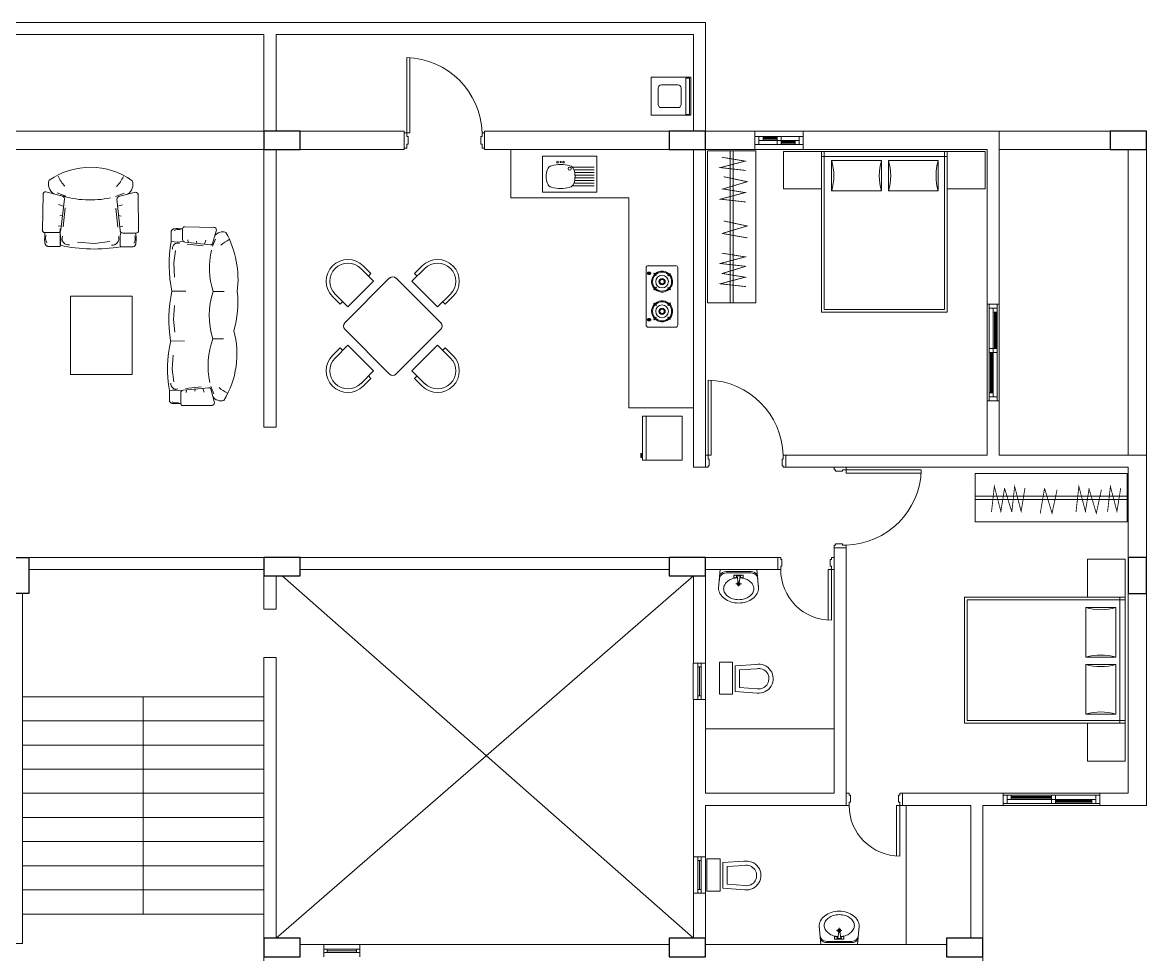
# Model space of a CAD drawing. Header units: inches. Extents: x 1 to 89, y 1 to 111.
# Drawn here: x 65.14 to 79.1, y 32.95 to 44.53 of the extents above; entities that cross this region are included whole.
import ezdxf

# ---------------------------------------------------------------- set-up
doc = ezdxf.new("R2010")
doc.units = ezdxf.units.IN
doc.header["$MEASUREMENT"] = 0
for name, color, linetype, lineweight in [('col', 250, 'Continuous', 25), ('elev 1', 252, 'Continuous', 9), ('forms', 251, 'Continuous', 20), ('FUR', 250, 'Continuous', 9), ('walls', 250, 'Continuous', 18)]:
    doc.layers.add(name, color=color, linetype=linetype, lineweight=lineweight)

msp = doc.modelspace()

# ---------------------------------------------------------------- linework, layer by layer
at = {"layer": 'col'}
for points in [[(68.59, 43.178), (68.14, 43.178), (68.14, 42.948), (68.59, 42.948)], [(73.625, 43.178), (73.175, 43.178), (73.175, 42.948), (73.625, 42.948)], [(79.105, 43.178), (78.655, 43.178), (78.655, 42.948), (79.105, 42.948)], [(64.99, 37.433), (64.99, 37.883), (65.22, 37.883), (65.22, 37.433)], [(68.59, 37.883), (68.14, 37.883), (68.14, 37.653), (68.59, 37.653)], [(73.625, 37.883), (73.175, 37.883), (73.175, 37.653), (73.625, 37.653)], [(78.875, 37.883), (78.875, 37.433), (79.105, 37.433), (79.105, 37.883)], [(68.59, 33.153), (68.14, 33.153), (68.14, 32.923), (68.59, 32.923)], [(73.625, 33.153), (73.175, 33.153), (73.175, 32.923), (73.625, 32.923)], [(77.07, 33.153), (76.62, 33.153), (76.62, 32.923), (77.07, 32.923)]]:
    msp.add_lwpolyline(points, close=True, dxfattribs=at)
at = {"layer": 'elev 1'}
for p, q in [((74.24, 43.178), (74.84, 43.178)), ((74.84, 42.948), (74.24, 42.948)), ((77.125, 41.028), (77.125, 39.828)), ((77.275, 41.028), (77.275, 39.828)), ((73.474, 36.568), (73.474, 36.118)), ((73.625, 36.568), (73.625, 36.118)), ((68.14, 36.153), (65.14, 36.153)), ((66.64, 36.153), (66.64, 33.453)), ((68.14, 35.853), (65.14, 35.853)), ((68.14, 35.553), (65.14, 35.553)), ((68.14, 35.253), (65.14, 35.253)), ((68.14, 34.953), (65.14, 34.953)), ((77.324, 34.953), (78.524, 34.953)), ((78.524, 34.803), (77.324, 34.803)), ((68.14, 34.653), (65.14, 34.653)), ((68.14, 34.353), (65.14, 34.353)), ((73.475, 34.163), (73.475, 33.713)), ((73.626, 34.163), (73.626, 33.713)), ((68.14, 34.053), (65.14, 34.053)), ((68.14, 33.753), (65.14, 33.753)), ((68.14, 33.453), (65.14, 33.453)), ((69.333, 33.074), (68.883, 33.074))]:
    msp.add_line(p, q, dxfattribs=at)
at = {"layer": 'forms'}
for p, q in [((68.29, 33.153), (73.475, 37.653)), ((68.365, 37.653), (73.475, 33.153))]:
    msp.add_line(p, q, dxfattribs=at)
at = {"layer": 'FUR'}
for p, q in [((69.954, 43.159), (69.954, 44.091)), ((72.95, 43.375), (72.95, 43.848)), ((72.95, 43.848), (73.442, 43.848)), ((73.039, 43.511), (73.039, 43.712)), ((73.08, 43.753), (73.281, 43.753)), ((73.322, 43.712), (73.322, 43.511)), ((73.38, 43.386), (73.38, 43.837)), ((73.38, 43.837), (73.428, 43.837)), ((73.428, 43.837), (73.428, 43.386)), ((73.442, 43.848), (73.442, 43.375)), ((73.281, 43.47), (73.08, 43.47)), ((73.442, 43.375), (72.95, 43.375)), ((73.428, 43.386), (73.38, 43.386)), ((69.882, 43.159), (69.882, 42.967)), ((69.916, 43.159), (69.882, 43.159)), ((69.916, 43.111), (69.916, 43.159)), ((69.93, 43.111), (69.916, 43.111)), ((69.916, 42.967), (69.916, 43.015)), ((69.916, 43.015), (69.93, 43.015)), ((69.93, 43.015), (69.93, 43.111)), ((74.24, 43.113), (74.84, 43.113)), ((74.24, 43.113), (74.24, 43.063)), ((74.24, 43.063), (74.24, 43.013)), ((74.24, 43.013), (74.29, 43.013)), ((74.29, 43.063), (74.29, 43.113)), ((74.79, 43.063), (74.29, 43.063)), ((74.29, 43.063), (74.29, 43.013)), ((74.84, 43.013), (74.29, 43.013)), ((74.34, 43.113), (74.34, 43.063)), ((74.515, 43.098), (74.34, 43.098)), ((74.515, 43.088), (74.34, 43.088)), ((74.515, 43.078), (74.34, 43.078)), ((74.515, 43.113), (74.515, 43.013)), ((74.565, 43.113), (74.565, 43.013)), ((74.74, 43.048), (74.565, 43.048)), ((74.74, 43.038), (74.565, 43.038)), ((74.74, 43.028), (74.565, 43.028)), ((74.74, 43.013), (74.74, 43.063)), ((74.79, 43.113), (74.84, 43.113)), ((74.79, 43.013), (74.79, 43.113)), ((74.79, 43.013), (74.79, 43.113)), ((74.84, 43.113), (74.84, 43.013)), ((74.84, 43.113), (74.84, 43.013)), ((69.882, 42.967), (69.916, 42.967)), ((71.209, 42.948), (71.209, 42.348)), ((73.931, 42.932), (73.931, 41.045)), ((73.971, 42.932), (73.971, 41.045)), ((74.593, 42.927), (75.065, 42.927)), ((74.593, 42.461), (74.593, 42.927)), ((75.065, 42.927), (75.065, 40.929)), ((76.628, 42.927), (75.065, 42.927)), ((75.065, 42.927), (75.065, 42.461)), ((75.098, 42.927), (75.098, 40.963)), ((76.595, 40.963), (76.595, 42.927)), ((76.628, 40.929), (76.628, 42.927)), ((76.628, 42.927), (76.628, 42.461)), ((76.628, 42.927), (77.099, 42.927)), ((76.628, 42.461), (76.628, 42.927)), ((77.099, 42.927), (77.099, 42.461)), ((71.602, 42.869), (71.602, 42.42)), ((72.274, 42.869), (71.602, 42.869)), ((72.274, 42.869), (72.274, 42.42)), ((76.628, 42.863), (75.065, 42.863)), ((75.193, 42.436), (75.193, 42.812)), ((75.193, 42.812), (75.811, 42.812)), ((75.811, 42.812), (75.811, 42.436)), ((75.899, 42.436), (75.899, 42.812)), ((75.899, 42.812), (76.517, 42.812)), ((76.517, 42.812), (76.517, 42.436)), ((71.97, 42.731), (72.244, 42.731)), ((71.991, 42.698), (72.244, 42.698)), ((72, 42.664), (72.244, 42.664)), ((72.005, 42.631), (72.244, 42.631)), ((72.005, 42.598), (72.244, 42.598)), ((71.97, 42.498), (72.244, 42.498)), ((71.991, 42.532), (72.244, 42.532)), ((72, 42.565), (72.244, 42.565)), ((75.065, 42.461), (74.593, 42.461)), ((77.099, 42.461), (76.628, 42.461)), ((65.395, 42.39), (65.387, 41.949)), ((65.624, 42.374), (65.431, 42.426)), ((65.571, 42.413), (65.677, 42.369)), ((65.616, 41.952), (65.66, 42.337)), ((66.403, 42.408), (66.296, 42.365)), ((66.352, 41.948), (66.313, 42.334)), ((66.349, 42.369), (66.543, 42.419)), ((66.578, 42.383), (66.582, 41.943)), ((72.675, 42.348), (71.209, 42.348)), ((71.602, 42.42), (72.274, 42.42)), ((72.675, 42.348), (72.675, 39.741)), ((75.811, 42.436), (75.193, 42.436)), ((76.517, 42.436), (75.899, 42.436)), ((65.647, 42.248), (65.589, 42.268)), ((65.671, 42.224), (65.646, 41.988)), ((66.3, 42.221), (66.323, 41.984)), ((66.324, 42.245), (66.383, 42.263)), ((65.632, 42.133), (65.603, 42.128)), ((66.338, 42.129), (66.367, 42.124)), ((65.419, 41.918), (65.417, 41.894)), ((65.419, 41.918), (65.58, 41.917)), ((65.617, 42.002), (65.583, 41.998)), ((65.609, 41.76), (65.61, 41.969)), ((66.352, 41.998), (66.386, 41.993)), ((66.549, 41.911), (66.388, 41.912)), ((66.549, 41.911), (66.55, 41.887)), ((66.989, 41.93), (66.988, 41.808)), ((66.99, 41.939), (66.989, 41.934)), ((66.989, 41.934), (66.989, 41.93)), ((66.992, 41.943), (66.99, 41.939)), ((66.993, 41.946), (66.992, 41.943)), ((66.996, 41.949), (66.993, 41.946)), ((66.998, 41.952), (66.996, 41.949)), ((67.001, 41.955), (66.998, 41.952)), ((67.004, 41.957), (67.001, 41.955)), ((67.007, 41.959), (67.004, 41.957)), ((67.01, 41.96), (67.007, 41.959)), ((67.014, 41.962), (67.01, 41.96)), ((67.018, 41.963), (67.014, 41.962)), ((67.022, 41.964), (67.018, 41.963)), ((67.027, 41.965), (67.022, 41.964)), ((67.032, 41.965), (67.027, 41.965)), ((67.037, 41.966), (67.032, 41.965)), ((67.043, 41.966), (67.037, 41.966)), ((67.05, 41.967), (67.043, 41.966)), ((67.058, 41.967), (67.05, 41.967)), ((67.068, 41.967), (67.058, 41.967)), ((67.08, 41.966), (67.068, 41.967)), ((67.094, 41.966), (67.08, 41.966)), ((67.11, 41.965), (67.094, 41.966)), ((67.13, 41.964), (67.11, 41.965)), ((67.13, 41.964), (67.129, 41.831)), ((67.52, 41.983), (67.156, 41.99)), ((67.506, 41.795), (67.549, 41.953)), ((65.416, 41.857), (65.415, 41.842)), ((65.415, 41.842), (65.415, 41.831)), ((65.415, 41.831), (65.415, 41.821)), ((65.415, 41.821), (65.416, 41.812)), ((65.417, 41.894), (65.416, 41.873)), ((65.416, 41.873), (65.416, 41.857)), ((65.416, 41.812), (65.416, 41.805)), ((65.416, 41.805), (65.417, 41.799)), ((65.417, 41.799), (65.418, 41.792)), ((65.418, 41.792), (65.419, 41.787)), ((65.419, 41.787), (65.42, 41.782)), ((65.42, 41.782), (65.421, 41.777)), ((65.421, 41.777), (65.423, 41.773)), ((65.423, 41.773), (65.425, 41.769)), ((65.425, 41.769), (65.427, 41.765)), ((65.427, 41.765), (65.43, 41.761)), ((65.43, 41.761), (65.433, 41.758)), ((65.433, 41.758), (65.436, 41.755)), ((65.436, 41.755), (65.44, 41.752)), ((66.036, 41.783), (65.824, 41.798)), ((66.225, 41.806), (66.036, 41.783)), ((66.536, 41.755), (66.533, 41.752)), ((66.539, 41.759), (66.536, 41.755)), ((66.541, 41.762), (66.539, 41.759)), ((66.543, 41.766), (66.541, 41.762)), ((66.545, 41.771), (66.543, 41.766)), ((66.547, 41.775), (66.545, 41.771)), ((66.548, 41.78), (66.547, 41.775)), ((66.549, 41.786), (66.548, 41.78)), ((66.55, 41.792), (66.549, 41.786)), ((66.55, 41.887), (66.551, 41.867)), ((66.551, 41.806), (66.55, 41.799)), ((66.55, 41.799), (66.55, 41.792)), ((66.551, 41.867), (66.552, 41.85)), ((66.552, 41.814), (66.551, 41.806)), ((66.552, 41.85), (66.552, 41.836)), ((66.552, 41.836), (66.552, 41.824)), ((66.552, 41.824), (66.552, 41.814)), ((67.159, 41.801), (67.476, 41.765)), ((67.383, 41.755), (67.188, 41.776)), ((67.2, 41.8), (67.196, 41.828)), ((67.307, 41.788), (67.303, 41.812)), ((67.403, 41.775), (67.419, 41.823)), ((67.539, 41.838), (67.502, 41.751)), ((65.44, 41.752), (65.444, 41.75)), ((65.444, 41.75), (65.449, 41.748)), ((65.449, 41.748), (65.454, 41.747)), ((65.454, 41.747), (65.46, 41.747)), ((65.46, 41.747), (65.608, 41.746)), ((66.506, 41.741), (66.358, 41.741)), ((66.512, 41.741), (66.506, 41.741)), ((66.517, 41.742), (66.512, 41.741)), ((66.522, 41.744), (66.517, 41.742)), ((66.526, 41.746), (66.522, 41.744)), ((66.53, 41.748), (66.526, 41.746)), ((66.533, 41.752), (66.53, 41.748)), ((67.04, 41.697), (67.019, 41.542)), ((67.019, 41.542), (67.03, 41.366)), ((69.374, 41.505), (69.469, 41.41)), ((70.106, 41.505), (70.01, 41.41)), ((72.888, 41.48), (72.888, 40.769)), ((73.254, 41.507), (72.915, 41.507)), ((73.281, 41.48), (73.281, 40.769)), ((69.143, 40.797), (69.7, 41.354)), ((69.342, 41.473), (69.501, 41.314)), ((69.469, 41.41), (69.438, 41.378)), ((69.78, 41.354), (70.336, 40.797)), ((70.138, 41.473), (69.978, 41.314)), ((70.01, 41.41), (70.042, 41.378)), ((72.926, 41.427), (72.922, 41.427)), ((72.922, 41.427), (72.922, 41.398)), ((72.922, 41.398), (72.926, 41.398)), ((72.926, 41.398), (72.926, 41.427)), ((72.982, 41.409), (72.986, 41.413)), ((73.008, 41.383), (72.982, 41.409)), ((72.986, 41.413), (73.012, 41.387)), ((73.012, 41.387), (73.008, 41.383)), ((73.183, 41.411), (73.157, 41.384)), ((73.157, 41.384), (73.161, 41.38)), ((73.161, 41.38), (73.187, 41.407)), ((73.187, 41.407), (73.183, 41.411)), ((69.501, 41.314), (69.183, 40.996)), ((69.978, 41.314), (70.297, 40.996)), ((72.984, 41.211), (73.011, 41.238)), ((72.988, 41.207), (72.984, 41.211)), ((73.015, 41.234), (72.988, 41.207)), ((73.011, 41.238), (73.015, 41.234)), ((73.163, 41.235), (73.159, 41.231)), ((73.159, 41.231), (73.186, 41.205)), ((73.19, 41.209), (73.163, 41.235)), ((73.186, 41.205), (73.19, 41.209)), ((65.736, 40.155), (65.736, 41.129)), ((65.736, 41.129), (66.503, 41.129)), ((66.503, 41.129), (66.503, 40.155)), ((66.997, 41.19), (67.169, 41.189)), ((67.508, 41.187), (67.644, 41.186)), ((69.088, 41.028), (68.992, 41.123)), ((69.183, 40.996), (69.024, 41.155)), ((69.119, 41.06), (69.088, 41.028)), ((70.297, 40.996), (70.456, 41.155)), ((70.36, 41.06), (70.392, 41.028)), ((70.392, 41.028), (70.488, 41.123)), ((67.015, 40.837), (67.028, 41.013)), ((72.988, 41.042), (72.984, 41.038)), ((72.984, 41.038), (73.011, 41.011)), ((73.015, 41.015), (72.988, 41.042)), ((73.011, 41.011), (73.015, 41.015)), ((73.159, 41.018), (73.186, 41.044)), ((73.163, 41.014), (73.159, 41.018)), ((73.19, 41.04), (73.163, 41.014)), ((73.186, 41.044), (73.19, 41.04)), ((75.065, 40.929), (76.628, 40.929)), ((75.098, 40.963), (76.595, 40.963)), ((77.15, 40.428), (77.15, 41.028)), ((77.25, 41.028), (77.15, 41.028)), ((77.15, 41.028), (77.15, 40.978)), ((77.15, 41.028), (77.25, 41.028)), ((77.15, 40.978), (77.25, 40.978)), ((77.15, 40.978), (77.25, 40.978)), ((77.15, 40.978), (77.25, 40.978)), ((77.2, 40.928), (77.2, 40.978)), ((77.2, 40.928), (77.25, 40.928)), ((77.2, 40.478), (77.2, 40.928)), ((77.215, 40.928), (77.215, 40.478)), ((77.225, 40.928), (77.225, 40.478)), ((77.235, 40.928), (77.235, 40.478)), ((77.25, 41.028), (77.25, 40.928)), ((77.25, 40.978), (77.25, 41.028)), ((77.25, 40.428), (77.25, 40.978)), ((67.034, 40.682), (67.015, 40.837)), ((72.922, 40.822), (72.922, 40.851)), ((72.922, 40.851), (72.926, 40.851)), ((72.926, 40.822), (72.922, 40.822)), ((72.926, 40.851), (72.926, 40.822)), ((73.008, 40.866), (72.982, 40.84)), ((72.982, 40.84), (72.986, 40.836)), ((72.986, 40.836), (73.012, 40.862)), ((73.012, 40.862), (73.008, 40.866)), ((73.157, 40.865), (73.161, 40.869)), ((73.183, 40.838), (73.157, 40.865)), ((73.161, 40.869), (73.187, 40.842)), ((73.187, 40.842), (73.183, 40.838)), ((69.7, 40.161), (69.143, 40.718)), ((70.336, 40.718), (69.78, 40.161)), ((73.254, 40.742), (72.915, 40.742)), ((66.981, 40.572), (67.154, 40.571)), ((67.503, 40.599), (67.639, 40.598)), ((69.024, 40.36), (69.183, 40.519)), ((69.183, 40.519), (69.501, 40.201)), ((70.297, 40.519), (69.978, 40.201)), ((70.456, 40.36), (70.297, 40.519)), ((67, 40.22), (67.013, 40.395)), ((68.992, 40.391), (69.088, 40.487)), ((69.088, 40.487), (69.119, 40.455)), ((70.392, 40.487), (70.36, 40.455)), ((70.488, 40.391), (70.392, 40.487)), ((77.15, 39.828), (77.15, 40.478)), ((77.25, 40.478), (77.15, 40.478)), ((77.2, 40.428), (77.15, 40.428)), ((77.165, 39.928), (77.165, 40.428)), ((77.175, 39.928), (77.175, 40.428)), ((77.185, 39.928), (77.185, 40.428)), ((77.2, 39.878), (77.2, 40.478)), ((77.25, 40.428), (77.2, 40.428)), ((77.25, 40.428), (77.25, 39.828)), ((67.019, 40.064), (67, 40.22)), ((66.503, 40.155), (65.736, 40.155)), ((69.501, 40.201), (69.342, 40.041)), ((69.469, 40.105), (69.374, 40.01)), ((69.438, 40.137), (69.469, 40.105)), ((69.978, 40.201), (70.138, 40.041)), ((70.042, 40.137), (70.01, 40.105)), ((70.01, 40.105), (70.106, 40.01)), ((73.697, 39.153), (73.697, 40.085)), ((66.965, 39.832), (66.966, 39.954)), ((67.136, 39.959), (67.454, 39.991)), ((67.361, 40.002), (67.166, 39.983)), ((67.177, 39.959), (67.173, 39.931)), ((67.285, 39.97), (67.281, 39.947)), ((67.381, 39.982), (67.396, 39.934)), ((67.516, 39.917), (67.48, 40.005)), ((67.484, 39.961), (67.525, 39.802)), ((66.965, 39.827), (66.965, 39.832)), ((66.966, 39.823), (66.965, 39.827)), ((66.967, 39.819), (66.966, 39.823)), ((66.969, 39.816), (66.967, 39.819)), ((66.971, 39.812), (66.969, 39.816)), ((66.974, 39.81), (66.971, 39.812)), ((66.977, 39.807), (66.974, 39.81)), ((66.98, 39.805), (66.977, 39.807)), ((66.983, 39.803), (66.98, 39.805)), ((66.986, 39.801), (66.983, 39.803)), ((66.99, 39.8), (66.986, 39.801)), ((66.994, 39.799), (66.99, 39.8)), ((67.106, 39.797), (67.106, 39.929)), ((77.15, 39.928), (77.2, 39.928)), ((77.15, 39.878), (77.25, 39.878)), ((77.15, 39.878), (77.25, 39.878)), ((77.25, 39.828), (77.15, 39.828)), ((77.25, 39.828), (77.15, 39.828)), ((77.25, 39.878), (77.25, 39.828)), ((66.998, 39.798), (66.994, 39.799)), ((67.002, 39.797), (66.998, 39.798)), ((67.007, 39.796), (67.002, 39.797)), ((67.013, 39.796), (67.007, 39.796)), ((67.019, 39.795), (67.013, 39.796)), ((67.026, 39.795), (67.019, 39.795)), ((67.034, 39.794), (67.026, 39.795)), ((67.044, 39.794), (67.034, 39.794)), ((67.055, 39.794), (67.044, 39.794)), ((67.069, 39.795), (67.055, 39.794)), ((67.086, 39.795), (67.069, 39.795)), ((67.106, 39.797), (67.086, 39.795)), ((67.495, 39.772), (67.132, 39.77)), ((73.475, 39.741), (72.675, 39.741)), ((72.844, 39.636), (73.335, 39.636)), ((72.844, 39.092), (72.844, 39.636)), ((72.889, 39.092), (72.889, 39.636)), ((73.335, 39.636), (73.335, 39.092)), ((72.824, 39.173), (72.834, 39.173)), ((72.824, 39.126), (72.824, 39.173)), ((72.834, 39.126), (72.824, 39.126)), ((72.834, 39.173), (72.834, 39.126)), ((73.625, 39.153), (73.625, 39.003)), ((73.658, 39.153), (73.625, 39.153)), ((73.658, 39.105), (73.658, 39.153)), ((73.673, 39.105), (73.658, 39.105)), ((73.673, 39.019), (73.673, 39.105)), ((73.335, 39.092), (72.844, 39.092)), ((73.625, 39.003), (73.658, 39.003)), ((73.658, 39.003), (73.658, 39.019)), ((73.658, 39.019), (73.673, 39.019)), ((74.591, 39.003), (74.625, 39.003)), ((75.375, 39.003), (75.225, 39.003)), ((75.225, 39.003), (75.225, 38.969)), ((75.225, 38.969), (75.241, 38.969)), ((75.241, 38.969), (75.241, 38.955)), ((75.327, 38.955), (75.327, 38.969)), ((75.327, 38.969), (75.375, 38.969)), ((75.375, 38.969), (75.375, 39.003)), ((75.241, 38.955), (75.327, 38.955)), ((75.375, 38.931), (76.307, 38.931)), ((78.863, 38.644), (76.976, 38.644)), ((78.863, 38.604), (76.976, 38.604)), ((75.225, 38.036), (75.225, 38.003)), ((74.525, 37.883), (74.56, 37.883)), ((74.56, 37.883), (74.56, 37.858)), ((74.56, 37.858), (74.575, 37.858)), ((74.575, 37.858), (74.575, 37.773)), ((75.19, 37.883), (75.225, 37.883)), ((78.373, 37.389), (78.373, 37.861)), ((78.373, 37.861), (78.84, 37.861)), ((78.84, 37.861), (78.84, 37.389)), ((74.525, 37.733), (74.56, 37.733)), ((74.56, 37.773), (74.56, 37.733)), ((74.575, 37.773), (74.56, 37.773)), ((75.15, 37.733), (75.15, 37.104)), ((75.19, 37.773), (75.175, 37.773)), ((75.19, 37.733), (75.225, 37.733)), ((78.84, 37.389), (76.842, 37.389)), ((76.842, 37.389), (76.842, 35.826)), ((78.84, 37.356), (76.875, 37.356)), ((76.875, 37.356), (76.875, 35.859)), ((78.84, 37.389), (78.373, 37.389)), ((78.775, 35.826), (78.775, 37.389)), ((78.84, 35.826), (78.84, 37.389)), ((78.349, 36.643), (78.349, 37.261)), ((78.349, 37.261), (78.725, 37.261)), ((78.725, 37.261), (78.725, 36.643)), ((78.725, 36.643), (78.349, 36.643)), ((73.571, 36.568), (73.529, 36.568)), ((73.529, 36.118), (73.529, 36.568)), ((73.55, 36.162), (73.55, 36.524)), ((73.571, 36.118), (73.571, 36.568)), ((73.798, 36.583), (73.962, 36.583)), ((73.798, 36.183), (73.798, 36.583)), ((73.962, 36.583), (73.962, 36.183)), ((74.253, 36.554), (73.995, 36.538)), ((73.995, 36.538), (73.995, 36.218)), ((74.26, 36.501), (74.049, 36.488)), ((74.049, 36.488), (74.049, 36.268)), ((78.349, 35.936), (78.349, 36.554)), ((78.349, 36.554), (78.725, 36.554)), ((78.725, 36.554), (78.725, 35.936)), ((73.962, 36.183), (73.798, 36.183)), ((73.995, 36.218), (74.266, 36.198)), ((74.049, 36.268), (74.272, 36.252)), ((73.529, 36.118), (73.571, 36.118)), ((78.725, 35.936), (78.349, 35.936)), ((73.625, 35.753), (75.225, 35.753)), ((76.842, 35.826), (78.84, 35.826)), ((76.875, 35.859), (78.84, 35.859)), ((78.84, 35.826), (78.373, 35.826)), ((78.373, 35.354), (78.373, 35.826)), ((78.373, 35.826), (78.84, 35.826)), ((78.84, 35.826), (78.84, 35.354)), ((78.84, 35.354), (78.373, 35.354)), ((75.375, 34.953), (75.41, 34.953)), ((75.41, 34.953), (75.41, 34.928)), ((75.41, 34.928), (75.425, 34.928)), ((75.425, 34.928), (75.425, 34.843)), ((76.04, 34.953), (76.075, 34.953)), ((77.324, 34.928), (77.974, 34.928)), ((77.324, 34.828), (77.324, 34.928)), ((77.324, 34.828), (77.324, 34.928)), ((77.374, 34.928), (77.374, 34.828)), ((77.374, 34.928), (77.374, 34.828)), ((77.424, 34.928), (77.424, 34.878)), ((77.424, 34.913), (77.924, 34.913)), ((77.924, 34.928), (78.524, 34.928)), ((77.924, 34.878), (77.924, 34.928)), ((77.974, 34.828), (77.974, 34.928)), ((78.474, 34.928), (78.474, 34.828)), ((78.524, 34.928), (78.474, 34.928)), ((78.474, 34.928), (78.474, 34.828)), ((78.474, 34.928), (78.474, 34.828)), ((78.524, 34.828), (78.524, 34.928)), ((78.524, 34.928), (78.524, 34.828)), ((75.375, 34.803), (75.41, 34.803)), ((75.41, 34.843), (75.41, 34.803)), ((75.425, 34.843), (75.41, 34.843)), ((76, 34.803), (76, 34.174)), ((76.04, 34.843), (76.025, 34.843)), ((76.04, 34.803), (76.075, 34.803)), ((76.12, 34.803), (76.12, 33.073)), ((77.924, 34.828), (77.324, 34.828)), ((77.374, 34.828), (77.324, 34.828)), ((77.374, 34.878), (77.974, 34.878)), ((77.424, 34.903), (77.924, 34.903)), ((77.424, 34.893), (77.924, 34.893)), ((77.924, 34.828), (77.924, 34.878)), ((77.924, 34.828), (78.474, 34.828)), ((77.974, 34.878), (78.424, 34.878)), ((78.424, 34.863), (77.974, 34.863)), ((78.424, 34.853), (77.974, 34.853)), ((78.424, 34.843), (77.974, 34.843)), ((78.424, 34.878), (78.424, 34.828)), ((78.424, 34.878), (78.474, 34.878)), ((78.524, 34.828), (78.424, 34.828)), ((78.474, 34.828), (78.524, 34.828)), ((73.571, 34.163), (73.529, 34.163)), ((73.529, 33.713), (73.529, 34.163)), ((73.551, 33.757), (73.551, 34.119)), ((73.571, 33.713), (73.571, 34.163)), ((73.644, 34.138), (73.809, 34.138)), ((73.644, 33.738), (73.644, 34.138)), ((73.809, 34.138), (73.809, 33.738)), ((74.1, 34.109), (73.842, 34.093)), ((73.842, 34.093), (73.842, 33.773)), ((74.107, 34.056), (73.895, 34.043)), ((73.895, 34.043), (73.895, 33.823)), ((73.895, 33.823), (74.118, 33.806)), ((73.529, 33.713), (73.571, 33.713)), ((73.809, 33.738), (73.644, 33.738)), ((73.842, 33.773), (74.113, 33.753)), ((68.883, 33.019), (68.883, 32.977)), ((68.883, 33.019), (69.333, 33.019)), ((68.883, 32.977), (69.333, 32.977)), ((68.927, 32.998), (69.289, 32.998)), ((69.333, 32.977), (69.333, 33.019))]:
    msp.add_line(p, q, dxfattribs=at)
for points in [[(69.916, 43.159), (69.916, 44.092, -0.396451), (70.849, 43.159, -0.396451)], [(73.658, 39.153), (73.658, 40.086, -0.396451), (74.591, 39.153, -0.396451)], [(75.375, 38.969), (76.307, 38.969, -0.396451), (75.375, 38.036, -0.396451)], [(74.271, 37.669, 0.229741), (74.193, 37.707), (73.881, 37.707, 0.229741), (73.803, 37.669)], [(75.19, 37.733), (75.19, 37.103, -0.414214), (74.56, 37.733, 351089175974993.375)], [(74.276, 37.602), (74.276, 37.607, 0.414214), (74.193, 37.69), (74.037, 37.69), (73.881, 37.69, 0.414214), (73.798, 37.607), (73.798, 37.602)], [(74.225, 37.494, -0.12971), (74.212, 37.444, -0.10642), (74.17, 37.398, -0.084454), (74.112, 37.369, -0.073566), (74.038, 37.358, -0.073566), (73.964, 37.369, -0.084454), (73.906, 37.398, -0.10642), (73.864, 37.444, -0.12971), (73.851, 37.494, -0.12971), (73.864, 37.544, -0.10642), (73.906, 37.591, -0.084454), (73.964, 37.62, -0.058047), (74.022, 37.63, -0.073566)], [(74.064, 37.638), (74.056, 37.638, 0.385832), (74.052, 37.635), (74.047, 37.582, -0.270314), (74.027, 37.582), (74.022, 37.635, 0.385832), (74.018, 37.638), (74.01, 37.638)], [(74.051, 37.63, -0.060302), (74.112, 37.62, -0.084454), (74.17, 37.591, -0.10642), (74.212, 37.544, -0.12971), (74.225, 37.494, -0.12971)], [(74.286, 37.503, -0.126822), (74.268, 37.435, -0.10607), (74.213, 37.371, -0.085783), (74.135, 37.331, -0.075445), (74.037, 37.316, -0.075445), (73.939, 37.331, -0.085783), (73.861, 37.371, -0.10607), (73.805, 37.435, -0.126822), (73.788, 37.503, -0.045361), (73.79, 37.529, -0.10607)], [(74.284, 37.529, -0.045361), (74.286, 37.503, -0.126822)], [(76.04, 34.803), (76.04, 34.173, -0.414214), (75.41, 34.803, 351089175974993.375)], [(75.536, 33.301, 0.126822), (75.518, 33.37, 0.10607), (75.463, 33.433, 0.085783), (75.385, 33.473, 0.075445), (75.287, 33.488, 0.075445), (75.188, 33.473, 0.085783), (75.11, 33.433, 0.10607), (75.055, 33.37, 0.126822), (75.038, 33.301, 0.045361), (75.04, 33.276, 0.10607)], [(75.475, 33.31, 0.12971), (75.461, 33.36, 0.10642), (75.42, 33.406, 0.084454), (75.362, 33.436, 0.073566), (75.288, 33.446, 0.073566), (75.214, 33.436, 0.084454), (75.156, 33.406, 0.10642), (75.114, 33.36, 0.12971), (75.101, 33.31, 0.12971), (75.114, 33.26, 0.10642), (75.156, 33.214, 0.084454), (75.214, 33.184, 0.058047), (75.272, 33.174, 0.073566)], [(75.301, 33.174, 0.060302), (75.362, 33.184, 0.084454), (75.42, 33.214, 0.10642), (75.461, 33.26, 0.12971), (75.475, 33.31, 0.12971)], [(75.533, 33.276, 0.045361), (75.536, 33.301, 0.126822)], [(75.525, 33.203), (75.525, 33.197, -0.414214), (75.442, 33.114), (75.287, 33.114), (75.131, 33.114, -0.414214), (75.048, 33.197), (75.048, 33.203)], [(75.521, 33.136, -0.229741), (75.442, 33.098), (75.131, 33.098, -0.229741), (75.053, 33.136)], [(75.314, 33.166), (75.306, 33.166, -0.385832), (75.302, 33.17), (75.297, 33.222, 0.270314), (75.277, 33.222), (75.272, 33.17, -0.385832), (75.267, 33.166), (75.26, 33.166)]]:
    msp.add_lwpolyline(points, format="xyb", dxfattribs=at)
for points in [[(69.916, 43.159), (69.954, 43.159)], [(73.658, 39.153), (73.697, 39.153)], [(74.591, 39.003), (74.591, 39.019), (74.577, 39.019), (74.577, 39.105), (74.591, 39.105), (74.591, 39.153), (74.625, 39.153), (74.625, 39.003)], [(75.375, 38.969), (75.375, 38.931)], [(75.225, 38.036), (75.241, 38.036), (75.241, 38.051), (75.327, 38.051), (75.327, 38.036), (75.375, 38.036), (75.375, 38.003), (75.225, 38.003)], [(74.525, 37.733), (74.525, 37.883)], [(75.19, 37.883), (75.19, 37.858), (75.175, 37.858), (75.175, 37.773)], [(75.225, 37.733), (75.225, 37.883)], [(74.286, 37.503), (74.265, 37.731), (73.808, 37.731), (73.788, 37.503)], [(75.19, 37.733), (75.15, 37.733)], [(75.19, 37.773), (75.19, 37.758), (75.19, 37.733)], [(74.051, 37.63), (74.095, 37.63), (74.095, 37.647), (74.095, 37.663), (74.037, 37.663), (73.979, 37.663), (73.979, 37.647), (73.979, 37.63), (74.022, 37.63)], [(74.01, 37.655), (74.064, 37.655)], [(74.012, 37.647), (74.021, 37.647)], [(74.037, 37.524), (74.037, 37.579)], [(74.062, 37.647), (74.053, 37.647)], [(74.071, 37.554), (74.037, 37.554), (74.003, 37.554)], [(75.375, 34.803), (75.375, 34.953)], [(76.04, 34.953), (76.04, 34.928), (76.025, 34.928), (76.025, 34.843)], [(76.075, 34.803), (76.075, 34.953)], [(76.04, 34.803), (76, 34.803)], [(76.04, 34.843), (76.04, 34.828), (76.04, 34.803)], [(75.536, 33.301), (75.515, 33.073), (75.058, 33.073), (75.038, 33.301)], [(75.321, 33.25), (75.287, 33.25), (75.253, 33.25)], [(75.287, 33.28), (75.287, 33.225)], [(75.301, 33.174), (75.345, 33.174), (75.345, 33.157), (75.345, 33.141), (75.287, 33.141), (75.229, 33.141), (75.229, 33.157), (75.229, 33.174), (75.272, 33.174)], [(75.26, 33.149), (75.314, 33.149)], [(75.262, 33.157), (75.27, 33.157)], [(75.312, 33.157), (75.303, 33.157)]]:
    msp.add_lwpolyline(points, dxfattribs=at)
for points in [[(70.882, 43.159), (70.882, 42.967), (70.849, 42.967), (70.849, 43.015), (70.834, 43.015), (70.834, 43.111), (70.849, 43.111), (70.849, 43.159)], [(73.651, 42.932), (74.251, 42.932), (74.251, 41.045), (73.651, 41.045)], [(78.863, 38.924), (78.863, 38.324), (76.976, 38.324), (76.976, 38.924)], [(73.529, 36.524), (73.529, 36.568), (73.571, 36.568), (73.571, 36.524)], [(73.529, 36.118), (73.529, 36.162), (73.571, 36.162), (73.571, 36.118)], [(73.529, 34.119), (73.529, 34.163), (73.571, 34.163), (73.571, 34.119)], [(73.529, 33.713), (73.529, 33.757), (73.571, 33.757), (73.571, 33.713)], [(68.883, 33.019), (68.927, 33.019), (68.927, 32.977), (68.883, 32.977)], [(69.289, 33.019), (69.333, 33.019), (69.333, 32.977), (69.289, 32.977)]]:
    msp.add_lwpolyline(points, close=True, dxfattribs=at)
at = {"layer": 'FUR', "const_width": 0.01}
for points in [[(73.833, 42.857), (73.833, 42.853), (74.119, 42.806), (73.809, 42.725), (74.127, 42.69)], [(73.852, 42.612), (74.143, 42.55), (73.833, 42.457)], [(73.833, 42.465), (73.833, 42.461), (74.119, 42.415), (73.809, 42.333), (74.127, 42.298)], [(73.852, 42.062), (74.143, 42), (73.833, 41.907)], [(73.833, 41.907), (74.147, 41.852)], [(73.833, 41.666), (73.833, 41.662), (74.119, 41.616), (73.809, 41.534), (74.127, 41.499)], [(74.127, 41.499), (73.833, 41.41)], [(73.833, 41.414), (73.833, 41.41), (74.119, 41.364), (73.809, 41.282), (74.127, 41.247)], [(77.345, 38.742), (77.341, 38.742), (77.295, 38.455), (77.214, 38.765), (77.179, 38.448)], [(77.431, 38.448), (77.341, 38.742)], [(77.597, 38.742), (77.594, 38.742), (77.547, 38.455), (77.466, 38.765), (77.431, 38.448)], [(77.838, 38.742), (77.784, 38.428)], [(77.993, 38.723), (77.931, 38.432), (77.838, 38.742)], [(78.396, 38.742), (78.392, 38.742), (78.346, 38.455), (78.264, 38.765), (78.229, 38.448)], [(78.544, 38.723), (78.481, 38.432), (78.388, 38.742)], [(78.788, 38.742), (78.784, 38.742), (78.737, 38.455), (78.656, 38.765), (78.621, 38.448)]]:
    msp.add_lwpolyline(points, dxfattribs=at)
at = {"layer": 'FUR'}
for centre, radius in [((71.788, 42.794), 0.0112), ((71.826, 42.794), 0.00747), ((71.863, 42.794), 0.0112), ((71.938, 42.712), 0.0187), ((73.086, 41.309), 0.119), ((73.086, 41.309), 0.0793), ((73.086, 41.309), 0.0396), ((73.086, 41.309), 0.0281), ((73.086, 40.94), 0.119), ((73.086, 40.94), 0.0793), ((73.086, 40.94), 0.0396), ((73.086, 40.94), 0.0281), ((73.995, 37.647), 0.0166), ((74.037, 37.554), 0.0208), ((74.037, 37.554), 0.0166), ((74.078, 37.647), 0.0166), ((75.287, 33.25), 0.0208), ((75.287, 33.25), 0.0166), ((75.245, 33.157), 0.0166), ((75.328, 33.157), 0.0166)]:
    msp.add_circle(centre, radius, dxfattribs=at)
for centre, radius, start, end in [((73.08, 43.712), 0.0412, 90, 180), ((73.281, 43.712), 0.0412, 0, 90), ((73.08, 43.511), 0.0412, 180, 270), ((73.281, 43.511), 0.0412, 270, 0), ((71.732, 42.676), 0.0747, 105.8118, 159.8705), ((71.732, 42.676), 0.0747, 105.8118, 159.8705), ((71.826, 42.346), 0.418, 74.1882, 105.8118), ((71.919, 42.676), 0.0747, 20.1295, 74.1882), ((71.919, 42.676), 0.0747, 20.1295, 74.1882), ((74.548, 42.624), 0.672, 343.7398, 16.2602), ((76.456, 42.624), 0.672, 163.7398, 196.2602), ((75.255, 42.624), 0.672, 343.7398, 16.2602), ((77.162, 42.624), 0.672, 163.7398, 196.2602), ((65.984, 41.832), 0.897, 54.5652, 124.7849), ((66.032, 42.828), 0.496, 204.8189, 222.3817), ((65.946, 42.828), 0.496, 316.9684, 334.5311), ((71.9, 42.615), 0.254, 159.8705, 200.1295), ((71.751, 42.615), 0.254, 339.8705, 20.1295), ((65.609, 42.521), 0.146, 160.7629, 236.4233), ((66.366, 42.516), 0.146, 302.9267, 18.5871), ((71.732, 42.553), 0.0747, 200.1295, 254.1882), ((71.732, 42.553), 0.0747, 200.1295, 254.1882), ((71.826, 42.884), 0.418, 254.1882, 285.8118), ((71.919, 42.553), 0.0747, 285.8118, 339.8705), ((71.919, 42.553), 0.0747, 285.8118, 339.8705), ((65.431, 42.39), 0.036, 89.675, 179.675), ((65.98, 43.523), 1.2, 252.1946, 282.208), ((65.624, 42.338), 0.036, 359.675, 89.675), ((66.349, 42.333), 0.036, 89.675, 179.675), ((66.542, 42.383), 0.036, 359.675, 89.675), ((65.416, 41.947), 0.0297, 175.5646, 275.1866), ((65.58, 41.953), 0.036, 269.675, 359.675), ((65.161, 41.831), 0.454, 349.2261, 12.2433), ((66.806, 41.821), 0.454, 167.1067, 190.124), ((66.388, 41.948), 0.036, 179.675, 269.675), ((66.552, 41.941), 0.0297, 264.1634, 3.7854), ((67.072, 41.86), 0.097, 72.6075, 118.7876), ((67.154, 41.966), 0.0245, 85.5646, 185.1866), ((67.519, 41.954), 0.0297, 359.675, 89.675), ((67.627, 41.807), 0.12, 70.7629, 146.4233), ((66.619, 41.338), 1.199, 352.6717, 29.0482), ((65.545, 41.848), 0.118, 162.6075, 208.7876), ((66.032, 43.655), 1.941, 257.4342, 279.6943), ((65.712, 41.845), 0.0806, 160.5974, 277.4598), ((66.256, 41.842), 0.0806, 261.8903, 18.7526), ((66.423, 41.843), 0.118, 330.5625, 16.7426), ((68.563, 41.52), 1.601, 169.6558, 191.9159), ((67.058, 42.176), 0.375, 259.2261, 282.2433), ((67.07, 41.722), 0.0665, 70.5974, 187.4598), ((67.159, 41.831), 0.0297, 179.675, 269.675), ((67.476, 41.795), 0.0297, 269.675, 359.675), ((67.881, 41.458), 0.41, 114.8189, 132.3817), ((68.454, 41.479), 0.99, 167.142, 197.1554), ((69.183, 41.314), 0.27, 45, 225), ((69.183, 41.314), 0.225, 45, 225), ((70.297, 41.314), 0.27, 315, 135), ((70.297, 41.314), 0.225, 315, 135), ((72.915, 41.48), 0.0273, 90, 180), ((73.254, 41.48), 0.0273, 0, 90), ((69.74, 41.314), 0.0562, 45, 135), ((72.913, 41.413), 0.0104, 149.2024, 180), ((72.913, 41.413), 0.0104, 180, 210.7976), ((72.918, 41.409), 0.0165, 124.796, 149.2024), ((72.918, 41.416), 0.0165, 210.7976, 235.204), ((72.922, 41.405), 0.0224, 106.0581, 124.796), ((72.922, 41.421), 0.0224, 235.204, 253.9419), ((72.924, 41.413), 0.0106, 99.7177, 260.2823), ((72.924, 41.397), 0.0305, 90, 106.0581), ((72.924, 41.428), 0.0305, 253.9419, 270), ((72.924, 41.397), 0.0305, 73.9419, 90), ((72.924, 41.428), 0.0305, 270, 286.0581), ((72.924, 41.413), 0.0106, 279.9102, 80.0898), ((72.926, 41.405), 0.0224, 55.204, 73.9419), ((72.926, 41.421), 0.0224, 286.0581, 304.796), ((72.93, 41.409), 0.0165, 30.7976, 55.204), ((72.93, 41.416), 0.0165, 304.796, 329.2024), ((72.935, 41.413), 0.0104, 0, 30.7976), ((72.935, 41.413), 0.0104, 329.2024, 360), ((73.086, 41.309), 0.13, 152.4796, 149.9329), ((68.559, 40.841), 1.601, 167.4342, 189.6943), ((68.451, 40.884), 0.99, 162.1946, 196.7513), ((66.617, 41.046), 1.199, 343.1963, 6.6784), ((73.086, 40.94), 0.13, 210.0671, 207.5204), ((69.183, 40.757), 0.0562, 135, 225), ((70.297, 40.757), 0.0562, 315, 45), ((72.913, 40.836), 0.0104, 149.2024, 180), ((72.913, 40.836), 0.0104, 180, 210.7976), ((72.918, 40.833), 0.0165, 124.796, 149.2024), ((72.918, 40.839), 0.0165, 210.7976, 235.204), ((72.922, 40.828), 0.0224, 106.0581, 124.796), ((72.922, 40.844), 0.0224, 235.204, 253.9419), ((72.924, 40.836), 0.0106, 99.7177, 260.2823), ((72.924, 40.821), 0.0305, 90, 106.0581), ((72.924, 40.852), 0.0305, 253.9419, 270), ((72.924, 40.821), 0.0305, 73.9419, 90), ((72.924, 40.852), 0.0305, 270, 286.0581), ((72.924, 40.836), 0.0106, 279.9102, 80.0898), ((72.926, 40.828), 0.0224, 55.204, 73.9419), ((72.926, 40.844), 0.0224, 286.0581, 304.796), ((72.93, 40.833), 0.0165, 30.7976, 55.204), ((72.93, 40.839), 0.0165, 304.796, 329.2024), ((72.935, 40.836), 0.0104, 0, 30.7976), ((72.935, 40.836), 0.0104, 329.2024, 360), ((66.7, 40.408), 1.104, 328.6801, 15.2994), ((72.915, 40.769), 0.0273, 180, 270), ((73.254, 40.769), 0.0273, 270, 0), ((68.544, 40.224), 1.601, 167.4342, 189.6943), ((68.436, 40.266), 0.99, 160.3771, 192.208), ((69.183, 40.201), 0.27, 135, 315), ((69.183, 40.201), 0.225, 135, 315), ((70.297, 40.201), 0.27, 225, 45), ((70.297, 40.201), 0.225, 225, 45), ((69.74, 40.201), 0.0562, 225, 315), ((67.032, 39.585), 0.375, 77.1067, 100.124), ((67.049, 40.039), 0.0665, 171.8903, 288.7526), ((67.136, 39.929), 0.0297, 89.675, 179.675), ((67.454, 39.962), 0.0297, 359.675, 89.675), ((67.862, 40.294), 0.41, 226.9684, 244.5311), ((67.049, 39.901), 0.097, 240.5625, 286.7426), ((67.495, 39.802), 0.0297, 269.675, 359.675), ((67.605, 39.948), 0.12, 212.9267, 288.5871), ((67.13, 39.794), 0.0245, 174.1634, 273.7854), ((78.537, 37.906), 0.672, 253.7398, 286.2602), ((78.537, 35.998), 0.672, 73.7398, 106.2602), ((74.287, 36.377), 0.18, 263.3822, 100.9101), ((74.287, 36.377), 0.127, 262.9223, 102.3434), ((78.537, 37.199), 0.672, 253.7398, 286.2602), ((78.537, 35.292), 0.672, 73.7398, 106.2602), ((74.134, 33.932), 0.18, 263.3822, 100.9101), ((74.134, 33.932), 0.127, 262.9223, 102.3434)]:
    msp.add_arc(centre, radius, start, end, dxfattribs=at)
at = {"layer": 'walls'}
for p, q in [((73.625, 44.528), (63.34, 44.528)), ((73.625, 43.178), (73.625, 44.528)), ((68.14, 44.378), (63.49, 44.378)), ((68.14, 43.178), (68.14, 44.378)), ((73.475, 44.378), (68.29, 44.378)), ((68.29, 43.178), (68.29, 44.378)), ((73.475, 43.178), (73.475, 44.378)), ((65.04, 43.178), (69.882, 43.178)), ((69.882, 42.948), (69.882, 43.178)), ((70.882, 43.178), (73.475, 43.178)), ((70.882, 42.948), (70.882, 43.178)), ((73.625, 43.178), (74.24, 43.178)), ((74.24, 42.948), (74.24, 43.178)), ((74.84, 43.178), (77.275, 43.178)), ((74.84, 42.948), (74.84, 43.178)), ((77.275, 43.178), (79.105, 43.178)), ((77.275, 43.178), (77.275, 41.028)), ((79.105, 39.153), (79.105, 43.178)), ((65.04, 42.948), (68.14, 42.948)), ((68.14, 42.948), (68.14, 39.503)), ((68.29, 42.948), (69.882, 42.948)), ((68.29, 42.948), (68.29, 39.503)), ((70.882, 42.948), (73.475, 42.948)), ((73.475, 39.003), (73.475, 42.948)), ((73.625, 42.948), (74.24, 42.948)), ((73.625, 39.003), (73.625, 42.948)), ((74.84, 42.948), (77.125, 42.948)), ((77.125, 42.948), (77.125, 41.028)), ((77.275, 42.948), (78.875, 42.948)), ((78.875, 39.153), (78.875, 42.948)), ((77.125, 41.028), (77.275, 41.028)), ((77.125, 39.828), (77.125, 39.153)), ((77.125, 39.828), (77.275, 39.828)), ((77.275, 39.828), (77.275, 39.153)), ((68.29, 39.503), (68.14, 39.503)), ((77.125, 39.153), (74.625, 39.153)), ((74.625, 39.003), (74.625, 39.153)), ((79.105, 39.153), (77.275, 39.153)), ((79.105, 34.803), (79.105, 39.153)), ((73.475, 39.003), (73.625, 39.003)), ((74.625, 39.003), (78.875, 39.003)), ((78.875, 34.953), (78.875, 39.003)), ((75.225, 34.953), (75.225, 38.003)), ((75.375, 38.003), (75.225, 38.003)), ((75.375, 38.003), (75.375, 34.803)), ((74.525, 37.883), (64.99, 37.883)), ((74.525, 37.733), (74.525, 37.883)), ((68.14, 37.733), (65.22, 37.733)), ((68.14, 37.733), (68.14, 37.242)), ((73.175, 37.733), (68.59, 37.733)), ((74.525, 37.733), (73.625, 37.733)), ((73.625, 37.733), (73.625, 36.568)), ((73.625, 37.733), (74.525, 37.733)), ((68.29, 37.653), (68.29, 37.242)), ((73.475, 37.653), (73.475, 36.568)), ((65.14, 37.433), (65.14, 33.086)), ((68.14, 37.242), (68.29, 37.242)), ((68.14, 36.642), (68.14, 33.073)), ((68.14, 36.642), (68.29, 36.642)), ((68.29, 36.642), (68.29, 33.153)), ((73.625, 36.568), (73.474, 36.568)), ((73.625, 36.118), (73.474, 36.118)), ((73.475, 36.118), (73.475, 34.163)), ((73.625, 36.118), (73.625, 34.953)), ((73.625, 34.953), (75.225, 34.953)), ((76.075, 34.953), (76.075, 34.803)), ((76.075, 34.953), (77.324, 34.953)), ((77.324, 34.953), (77.324, 34.803)), ((78.524, 34.953), (78.875, 34.953)), ((78.524, 34.953), (78.524, 34.803)), ((73.625, 34.803), (75.375, 34.803)), ((73.625, 34.803), (73.625, 34.163)), ((76.075, 34.803), (76.92, 34.803)), ((76.92, 34.803), (76.92, 33.153)), ((77.07, 34.803), (77.324, 34.803)), ((77.07, 34.803), (77.07, 25.088)), ((78.524, 34.803), (79.105, 34.803)), ((73.625, 34.163), (73.475, 34.163)), ((73.475, 33.713), (73.475, 33.153)), ((73.625, 33.713), (73.475, 33.713)), ((73.625, 33.713), (73.625, 33.073)), ((65.14, 33.086), (64.99, 33.086)), ((68.14, 33.073), (68.14, 25.088)), ((68.59, 33.073), (68.883, 33.073)), ((68.883, 32.923), (68.883, 33.073)), ((69.333, 33.073), (73.175, 33.073)), ((69.333, 32.923), (69.333, 33.073)), ((73.625, 33.073), (76.62, 33.073))]:
    msp.add_line(p, q, dxfattribs=at)

doc.saveas('drawing.dxf')
